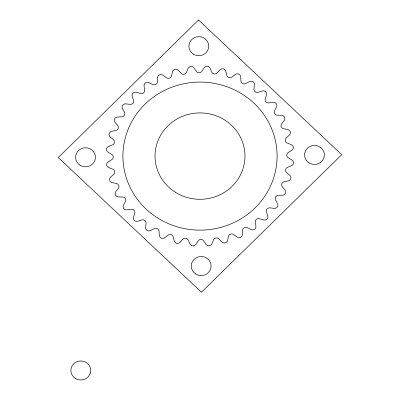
<?xml version="1.0" encoding="UTF-8"?>
<svg xmlns="http://www.w3.org/2000/svg" width="400" height="400" viewBox="0 0 400 400"><rect width="100%" height="100%" fill="white"/><g stroke="black" fill="none" stroke-linecap="round" stroke-linejoin="round"><path stroke-width="0.6" d="M157.59 77.66L157.44 81.87A3.21 3.085 -0.3 0 1 152.78 84.52L148.865 82.62A3.34 3.21 -0.3 0 0 144.05 85.93L144.66 90.105A3.21 3.085 -0.3 0 1 140.55 93.485L136.35 92.27A3.34 3.21 -0.3 0 0 132.205 96.335L133.565 100.34A3.21 3.085 -0.3 0 1 130.125 104.355L125.77 103.855A3.34 3.21 -0.3 0 0 122.42 108.55L124.485 112.27A3.21 3.085 -0.3 0 1 121.825 116.8L117.445 117.03A3.34 3.21 -0.3 0 0 114.995 122.215L117.7 125.53A3.21 3.085 -0.3 0 1 115.9 130.435L111.625 131.395A3.34 3.21 -0.3 0 0 110.155 136.905L113.415 139.72A3.21 3.085 -0.3 0 1 112.53 144.85L108.495 146.51A3.34 3.21 -0.3 0 0 108.04 152.18L111.76 154.41A3.21 3.085 -0.3 0 1 111.815 159.61L108.145 161.915A3.34 3.21 -0.3 0 0 108.72 167.575L112.79 169.15A3.21 3.085 -0.3 0 1 113.785 174.26L110.585 177.145A3.34 3.21 -0.3 0 0 112.175 182.62L116.465 183.495A3.21 3.085 -0.3 0 1 118.37 188.36L115.74 191.73A3.34 3.21 -0.3 0 0 118.3 196.86L122.68 197.005A3.21 3.085 -0.3 0 1 125.435 201.48L123.455 205.24A3.34 3.21 -0.3 0 0 126.905 209.865L131.245 209.275A3.21 3.085 -0.3 0 1 134.77 213.22L133.5 217.255A3.34 3.21 -0.3 0 0 137.73 221.23L141.9 219.925A3.21 3.085 -0.3 0 1 146.085 223.225L145.56 227.41A3.34 3.21 -0.3 0 0 150.45 230.62L154.32 228.64A3.21 3.085 -0.3 0 1 159.035 231.19L159.28 235.4A3.34 3.21 -0.3 0 0 164.67 237.745L168.125 235.15A3.21 3.085 -0.3 0 1 173.235 236.875L174.23 240.98A3.34 3.21 -0.3 0 0 179.97 242.39L182.905 239.26A3.21 3.085 -0.3 0 1 188.245 240.105L189.97 243.98A3.34 3.21 -0.3 0 0 195.875 244.415L198.2 240.84A3.21 3.085 -0.3 0 1 203.615 240.785L206.01 244.31A3.34 3.21 -0.3 0 0 211.905 243.755L213.55 239.845A3.21 3.085 -0.3 0 1 218.87 238.89L221.87 241.96A3.34 3.21 -0.3 0 0 227.575 240.43L228.485 236.31A3.21 3.085 -0.3 0 1 233.555 234.48L237.065 237.005A3.34 3.21 -0.3 0 0 242.41 234.545L242.56 230.335A3.21 3.085 -0.3 0 1 247.22 227.685L251.135 229.59A3.34 3.21 -0.3 0 0 255.95 226.275L255.34 222.105A3.21 3.085 -0.3 0 1 259.45 218.72L263.65 219.94A3.34 3.21 -0.3 0 0 267.795 215.875L266.435 211.87A3.21 3.085 -0.3 0 1 269.875 207.85L274.23 208.35A3.34 3.21 -0.3 0 0 277.58 203.655L275.515 199.94A3.21 3.085 -0.3 0 1 278.175 195.41L282.555 195.175A3.34 3.21 -0.3 0 0 285.005 189.995L282.3 186.675A3.21 3.085 -0.3 0 1 284.1 181.77L288.375 180.81A3.34 3.21 -0.3 0 0 289.845 175.3L286.585 172.485A3.21 3.085 -0.3 0 1 287.47 167.355L291.505 165.7A3.34 3.21 -0.3 0 0 291.96 160.025L288.24 157.8A3.21 3.085 -0.3 0 1 288.185 152.6L291.855 150.295A3.34 3.21 -0.3 0 0 291.28 144.63L287.21 143.06A3.21 3.085 -0.3 0 1 286.215 137.945L289.415 135.065A3.34 3.21 -0.3 0 0 287.825 129.585L283.535 128.715A3.21 3.085 -0.3 0 1 281.63 123.845L284.26 120.475A3.34 3.21 -0.3 0 0 281.7 115.345L277.32 115.205A3.21 3.085 -0.3 0 1 274.565 110.73L276.545 106.97A3.34 3.21 -0.3 0 0 273.095 102.345L268.755 102.935A3.21 3.085 -0.3 0 1 265.23 98.985L266.5 94.955A3.34 3.21 -0.3 0 0 262.27 90.975L258.1 92.28A3.21 3.085 -0.3 0 1 253.915 88.98L254.44 84.8A3.34 3.21 -0.3 0 0 249.55 81.585L245.68 83.565A3.21 3.085 -0.3 0 1 240.965 81.015L240.72 76.81A3.34 3.21 -0.3 0 0 235.33 74.46L231.875 77.055A3.21 3.085 -0.3 0 1 226.765 75.33L225.77 71.23A3.34 3.21 -0.3 0 0 220.03 69.815L217.095 72.95A3.21 3.085 -0.3 0 1 211.755 72.1L210.03 68.23A3.34 3.21 -0.3 0 0 204.125 67.795L201.8 71.365A3.21 3.085 -0.3 0 1 196.385 71.425L193.99 67.895A3.34 3.21 -0.3 0 0 188.095 68.455L186.45 72.36A3.21 3.085 -0.3 0 1 181.13 73.32L178.13 70.245A3.34 3.21 -0.3 0 0 172.425 71.775L171.515 75.9A3.21 3.085 -0.3 0 1 166.445 77.73L162.935 75.205A3.34 3.21 -0.3 0 0 157.59 77.66M198.545 20L58.27 157.56L201.455 292.205L341.73 154.65L198.545 20M175.175 192.125A44.975 43.185 -0.3 0 0 244.89 158.725A44.975 43.185 -0.3 0 0 179.935 117.46A44.975 43.185 -0.3 0 0 175.175 192.125M157.445 217.855A77.095 74.035 -0.3 0 0 276.95 160.595A77.095 74.035 -0.3 0 0 165.605 89.86A77.095 74.035 -0.3 0 0 157.445 217.855M193.35 54.12A9.92 9.525 -0.3 0 0 208.725 46.75A9.92 9.525 -0.3 0 0 194.4 37.65A9.92 9.525 -0.3 0 0 193.35 54.12M309 162.875A9.92 9.525 -0.3 0 0 324.375 155.505A9.92 9.525 -0.3 0 0 310.05 146.405A9.92 9.525 -0.3 0 0 309 162.875M80.05 165.225A9.92 9.525 -0.3 0 0 95.425 157.855A9.92 9.525 -0.3 0 0 81.1 148.755A9.92 9.525 -0.3 0 0 80.05 165.225M75.315 378.42A9.92 9.525 -0.3 0 0 90.69 371.055A9.92 9.525 -0.3 0 0 76.365 361.95A9.92 9.525 -0.3 0 0 75.315 378.42M195.7 273.98A9.92 9.525 -0.3 0 0 211.075 266.61A9.92 9.525 -0.3 0 0 196.75 257.51A9.92 9.525 -0.3 0 0 195.7 273.98"/></g></svg>
